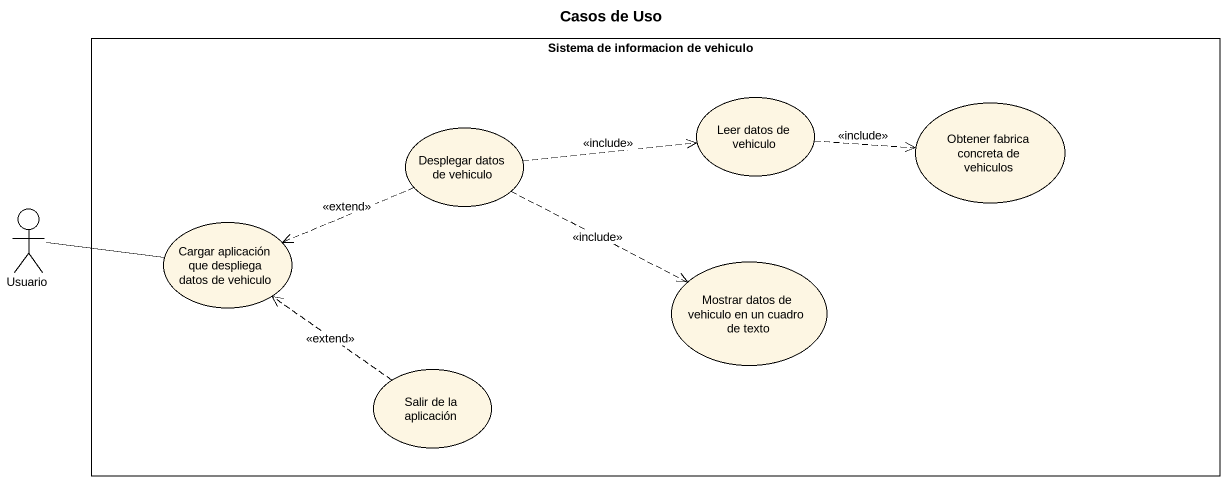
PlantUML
@startuml
title Casos de Uso
rectangle "Sistema de informacion de vehiculo" as Sistema_de_informacion_de {
  usecase "Desplegar datos de vehiculo" as Desplegar_datos_de_vehiculo
  usecase "Leer datos de vehiculo" as Leer_datos_de_vehiculo
  usecase "Obtener fabrica concreta de vehiculos" as Obtener_fabrica_concreta_de
  usecase "Cargar aplicación que despliega datos de vehiculo" as Cargar_aplicación_que
  usecase "Mostrar datos de vehiculo en un cuadro de texto" as Mostrar_datos_de_vehiculo
  usecase "Salir de la aplicación" as Salir_de_la_aplicación
}
actor Usuario
Desplegar_datos_de_vehiculo .right.> Leer_datos_de_vehiculo : <<include>>
Desplegar_datos_de_vehiculo .left.> Cargar_aplicación_que : <<extend>>
Desplegar_datos_de_vehiculo .right.> Mostrar_datos_de_vehiculo : <<include>>
Leer_datos_de_vehiculo .right.> Obtener_fabrica_concreta_de : <<include>>
Usuario -right- Cargar_aplicación_que
Salir_de_la_aplicación .up.> Cargar_aplicación_que : <<extend>>
@enduml
